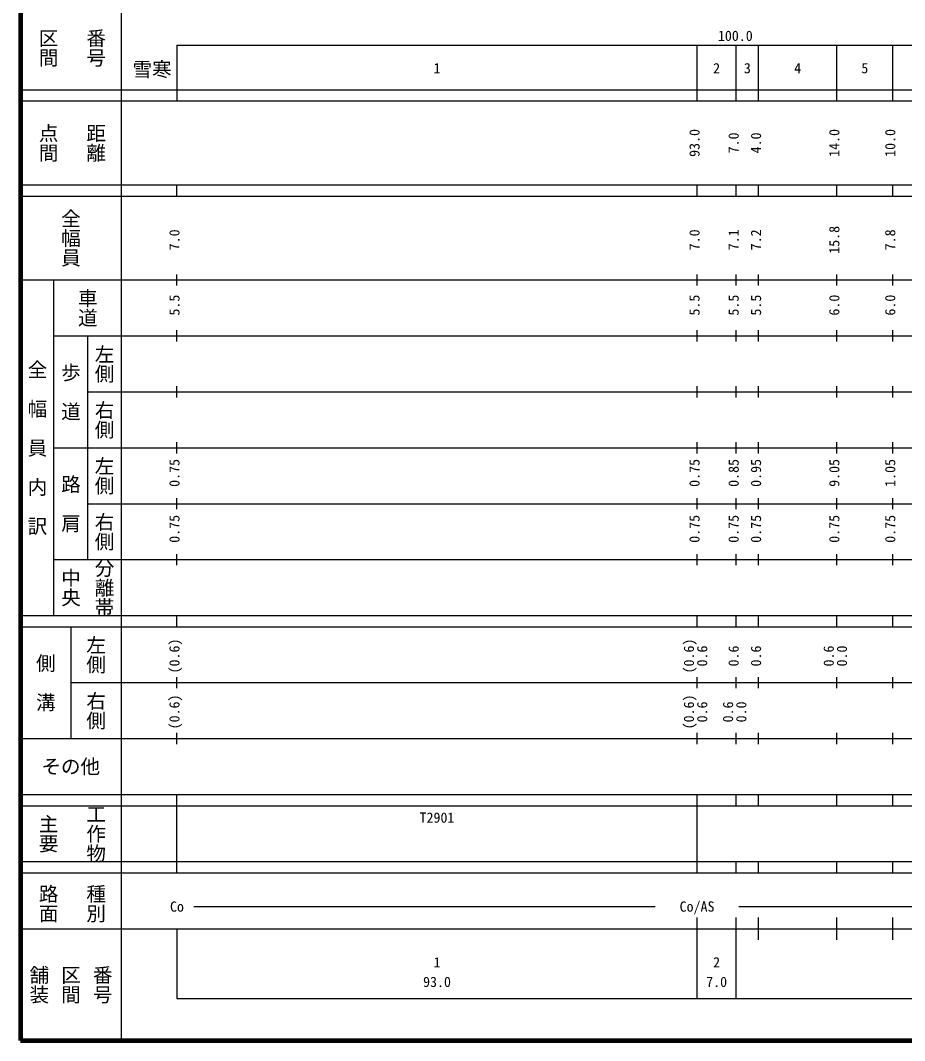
# Model space of a CAD drawing. Units: millimetres on the paper, enlarged 1000 times. Extents: x 40000 to 680000, y 20000 to 380000.
# Drawn here: x 40000 to 198116, y 20000 to 202409 of the extents above; entities that cross this region are included whole.
import ezdxf
from ezdxf.enums import TextEntityAlignment as Align

# ---------------------------------------------------------------- set-up
doc = ezdxf.new("R2010")
doc.units = ezdxf.units.MM
doc.header["$LTSCALE"] = 1000
for name, color, linetype, lineweight in [('M-TTL', 2, 'Continuous', 140), ('M-TTL-BAND', 7, 'Continuous', 25), ('M-TTL-TXT', 7, 'Continuous', 13)]:
    doc.layers.add(name, color=color, linetype=linetype, lineweight=lineweight)
doc.styles.add('@ＭＳ ゴシック', font='')
doc.styles.add('ＭＳ ゴシック', font='')
doc.styles.get('@ＭＳ ゴシック').set_extended_font_data('@MS Gothic')
doc.styles.get('ＭＳ ゴシック').set_extended_font_data('MS Gothic')

msp = doc.modelspace()

# ---------------------------------------------------------------- linework, layer by layer
at = {"layer": 'M-TTL'}
for p, q in [((40000, 380000), (40000, 20000)), ((40000, 20000), (680000, 20000))]:
    msp.add_line(p, q, dxfattribs=at)
at = {"layer": 'M-TTL-BAND'}
for p, q in [((58000, 370000), (58000, 20000)), ((68000, 198000), (579000, 198000)), ((68000, 198000), (68000, 188000)), ((161000, 188000), (161000, 198000)), ((168000, 188000), (168000, 198000)), ((172000, 188000), (172000, 198000)), ((186000, 188000), (186000, 198000)), ((196000, 188000), (196000, 198000)), ((40000, 190000), (579000, 190000)), ((40000, 188000), (579000, 188000)), ((40000, 173000), (579000, 173000)), ((68000, 171000), (68000, 173000)), ((161000, 171000), (161000, 173000)), ((168000, 171000), (168000, 173000)), ((172000, 171000), (172000, 173000)), ((186000, 171000), (186000, 173000)), ((196000, 171000), (196000, 173000)), ((40000, 171000), (579000, 171000)), ((68000, 155000), (68000, 157000)), ((161000, 155000), (161000, 157000)), ((168000, 155000), (168000, 157000)), ((172000, 155000), (172000, 157000)), ((186000, 155000), (186000, 157000)), ((196000, 155000), (196000, 157000)), ((40000, 156000), (579000, 156000)), ((46000, 96000), (46000, 156000)), ((46000, 146000), (579000, 146000)), ((52000, 146000), (52000, 106000)), ((68000, 145000), (68000, 147000)), ((161000, 145000), (161000, 147000)), ((168000, 145000), (168000, 147000)), ((172000, 145000), (172000, 147000)), ((186000, 145000), (186000, 147000)), ((196000, 145000), (196000, 147000)), ((68000, 135000), (68000, 137000)), ((161000, 135000), (161000, 137000)), ((168000, 135000), (168000, 137000)), ((172000, 135000), (172000, 137000)), ((186000, 135000), (186000, 137000)), ((196000, 135000), (196000, 137000)), ((52000, 136000), (579000, 136000)), ((46000, 126000), (579000, 126000)), ((68000, 125000), (68000, 127000)), ((161000, 125000), (161000, 127000)), ((168000, 125000), (168000, 127000)), ((172000, 125000), (172000, 127000)), ((186000, 125000), (186000, 127000)), ((196000, 125000), (196000, 127000)), ((68000, 115000), (68000, 117000)), ((161000, 115000), (161000, 117000)), ((168000, 115000), (168000, 117000)), ((172000, 115000), (172000, 117000)), ((186000, 115000), (186000, 117000)), ((196000, 115000), (196000, 117000)), ((52000, 116000), (579000, 116000)), ((46000, 106000), (579000, 106000)), ((68000, 105000), (68000, 107000)), ((161000, 105000), (161000, 107000)), ((168000, 105000), (168000, 107000)), ((172000, 105000), (172000, 107000)), ((186000, 105000), (186000, 107000)), ((196000, 105000), (196000, 107000)), ((40000, 96000), (579000, 96000)), ((68000, 94000), (68000, 96000)), ((161000, 94000), (161000, 96000)), ((168000, 94000), (168000, 96000)), ((172000, 94000), (172000, 96000)), ((186000, 94000), (186000, 96000)), ((196000, 94000), (196000, 96000)), ((40000, 94000), (579000, 94000)), ((49000, 94000), (49000, 74000)), ((49000, 84000), (579000, 84000)), ((68000, 83000), (68000, 85000)), ((161000, 83000), (161000, 85000)), ((168000, 83000), (168000, 85000)), ((172000, 83000), (172000, 85000)), ((186000, 83000), (186000, 85000)), ((196000, 83000), (196000, 85000)), ((68000, 73000), (68000, 75000)), ((161000, 73000), (161000, 75000)), ((168000, 73000), (168000, 75000)), ((172000, 73000), (172000, 75000)), ((186000, 73000), (186000, 75000)), ((196000, 73000), (196000, 75000)), ((40000, 74000), (579000, 74000)), ((40000, 64000), (579000, 64000)), ((68000, 62000), (68000, 64000)), ((161000, 62000), (161000, 64000)), ((168000, 62000), (168000, 64000)), ((172000, 62000), (172000, 64000)), ((186000, 62000), (186000, 64000)), ((196000, 62000), (196000, 64000)), ((40000, 62000), (579000, 62000)), ((68000, 52000), (68000, 62000)), ((161000, 52000), (161000, 62000)), ((40000, 52000), (579000, 52000)), ((68000, 50000), (68000, 52000)), ((161000, 50000), (161000, 52000)), ((168000, 50000), (168000, 52000)), ((172000, 50000), (172000, 52000)), ((186000, 50000), (186000, 52000)), ((196000, 50000), (196000, 52000)), ((40000, 50000), (579000, 50000)), ((71000, 44000), (153500, 44000)), ((168500, 44000), (565000, 44000)), ((161000, 27500), (161000, 42000)), ((168000, 27500), (168000, 42000)), ((172000, 38000), (172000, 42000)), ((186000, 38000), (186000, 42000)), ((196000, 38000), (196000, 42000)), ((40000, 40000), (579000, 40000)), ((68000, 40000), (68000, 27500)), ((68000, 27500), (579000, 27500))]:
    msp.add_line(p, q, dxfattribs=at)

# ---------------------------------------------------------------- texts
at = {"layer": 'M-TTL-BAND', "style": '@ＭＳ ゴシック'}
for s, p in [('番号', (53500, 197500)), ('区間', (45000, 197500)), ('点間', (45000, 180500)), ('距離', (53500, 180500)), ('全幅員', (49000, 163500)), ('車道', (52000, 151000)), ('左側', (55000, 141000)), ('全\u3000幅\u3000員\u3000内\u3000訳', (43000, 126000)), ('歩\u3000道', (49000, 136000)), ('右側', (55000, 131000)), ('左側', (55000, 121000)), ('路\u3000肩', (49000, 116000)), ('右側', (55000, 111000)), ('分離帯', (55000, 101000)), ('中央', (49000, 101000)), ('左側', (53500, 89000)), ('側\u3000溝', (44500, 84000)), ('右側', (53500, 79000)), ('主要', (45000, 57000)), ('工作物', (53500, 57000)), ('路面', (45000, 44500)), ('種別', (53500, 44500)), ('舗装', (43333, 30000)), ('区間', (49000, 30000)), ('番号', (54667, 30000))]:
    msp.add_text(s, height=2566, rotation=270, dxfattribs=at).set_placement(p, align=Align.MIDDLE_CENTER)
at = {"layer": 'M-TTL-BAND', "style": 'ＭＳ ゴシック'}
for s, p in [('100.0', (167844, 198195)), ('1', (114500, 192405)), ('2', (164500, 192405)), ('3', (170000, 192405)), ('4', (179000, 192405)), ('5', (191000, 192405)), ('Co', (68000, 42500)), ('Co/AS', (161000, 42500)), ('1', (114500, 32523)), ('2', (164500, 32523)), ('93.0', (114500, 29033)), ('7.0', (164500, 29033))]:
    msp.add_text(s, height=1833, dxfattribs=at).set_placement(p, align=Align.BOTTOM_CENTER)
for s, p in [('93.0', (162000, 180500)), ('14.0', (187000, 180500)), ('10.0', (197000, 180500)), ('7.0', (169000, 180500)), ('4.0', (173000, 180500)), ('7.0', (69000, 163174)), ('7.0', (162000, 163174)), ('7.1', (169000, 163174)), ('7.2', (173000, 163174)), ('15.8', (187000, 163174)), ('7.8', (197000, 163174)), ('6.0', (187000, 151500)), ('6.0', (197000, 151500)), ('5.5', (69000, 151500)), ('5.5', (162000, 151500)), ('5.5', (169000, 151500)), ('5.5', (173000, 151500)), ('0.75', (69000, 121500)), ('0.75', (162000, 121500)), ('0.85', (169000, 121500)), ('0.95', (173000, 121500)), ('9.05', (187000, 121500)), ('1.05', (197000, 121500)), ('0.75', (69000, 111500)), ('0.75', (162000, 111500)), ('0.75', (169000, 111500)), ('0.75', (173000, 111500)), ('0.75', (187000, 111500)), ('0.75', (197000, 111500)), ('(0.6)', (69000, 88764)), ('(0.6)', (161000, 88764)), ('0.6', (163370, 88764)), ('0.6', (169000, 88764)), ('0.6', (173000, 88764)), ('0.6', (186000, 88764)), ('0.0', (188370, 88764)), ('(0.6)', (69000, 78764)), ('(0.6)', (161000, 78764)), ('0.6', (163370, 78764)), ('0.6', (168000, 78764)), ('0.0', (170370, 78764))]:
    msp.add_text(s, height=1833, rotation=90, dxfattribs=at).set_placement(p, align=Align.BOTTOM_CENTER)
msp.add_text('その他', height=2566, dxfattribs=at).set_placement((49000, 69000), align=Align.MIDDLE_CENTER)
msp.add_text('T2901', height=1833, dxfattribs=at).set_placement((111375, 58405), align=Align.BOTTOM_LEFT)
at = {"layer": 'M-TTL-TXT', "style": 'ＭＳ ゴシック'}
msp.add_text('雪寒', height=2566, dxfattribs=at).set_placement((63538, 193644), align=Align.MIDDLE_CENTER)

doc.saveas('drawing.dxf')
